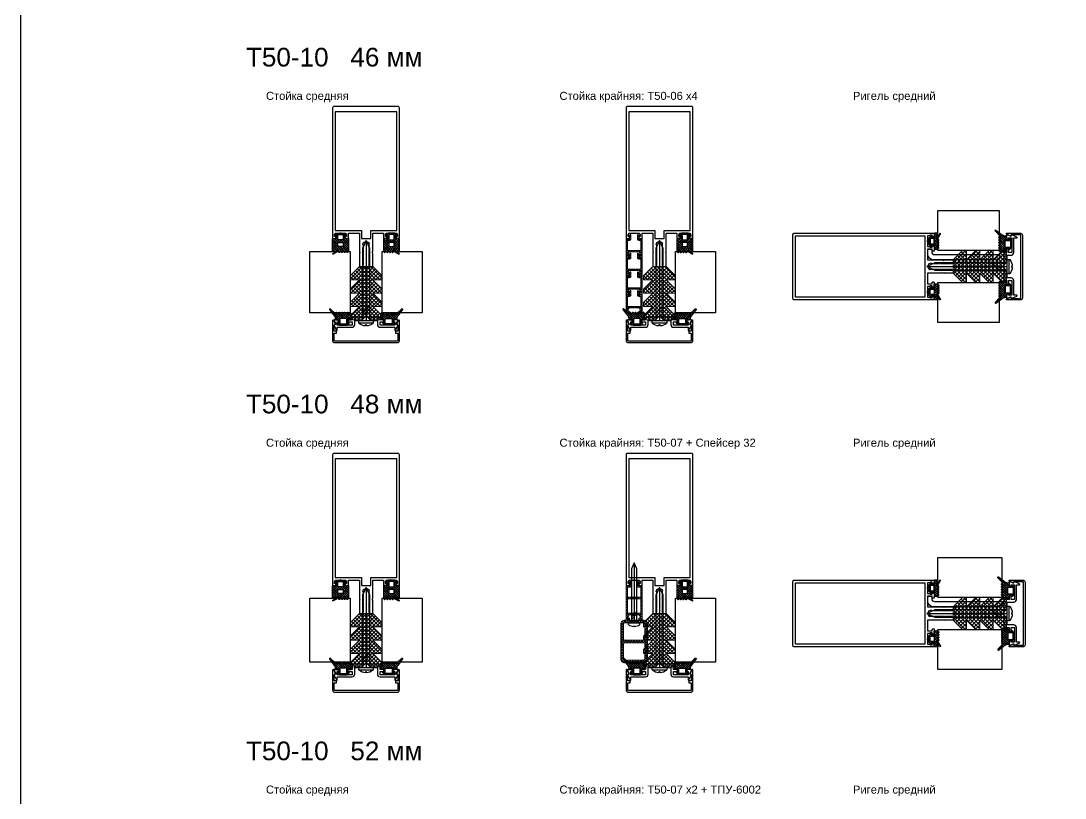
# Model space of a CAD drawing. Header units: millimetres. Extents: x 1744 to 18744, y -2272 to 2782.
# Drawn here: x 13841 to 14624, y 1411 to 1994 of the extents above; entities that cross this region are included whole.
import ezdxf

# ---------------------------------------------------------------- set-up
doc = ezdxf.new("R2010")
doc.units = ezdxf.units.MM
doc.layers.add('Steklopaket', color=5, linetype='Continuous')
doc.layers.add('подписи', color=7, linetype='Continuous')
doc.layers.add('Уплотнители', color=1, linetype='Continuous', lineweight=20)
doc.layers.add('Штриховка', color=1, linetype='Continuous', lineweight=5)
doc.styles.get("Standard").update_dxf_attribs({"font": 'arial.ttf'})

# ---------------------------------------------------------------- blocks, each defined once
blk = doc.blocks.new('КП45548')
at = {"color": 146, "true_color": 0x105689}
blk.add_lwpolyline([(-25, 21.5, 0.414214), (-24.5, 21), (-23.57, 21, 0.116434), (-23.44, 21.03), (-22.67, 21.42, 0.284079), (-22.5, 21.69), (-22.5, 22.2, 0.414214), (-22.8, 22.5), (-23.5, 22.5), (-23.5, 24), (-23.09, 24.41, 0.198912), (-23, 24.62), (-23, 25), (-19.44, 25, 0.284079), (-19.17, 25.17), (-19, 25.5), (-18.83, 25.17, 0.284079), (-18.56, 25), (-15, 25), (-15, 24.62, 0.198912), (-14.91, 24.41), (-14.5, 24), (-14.5, 22.5), (-15.2, 22.5, 0.414214), (-15.5, 22.2), (-15.5, 21.69, 0.284079), (-15.33, 21.42), (-14.56, 21.03, 0.116434), (-14.43, 21), (-13.5, 21, 0.414214), (-13, 21.5), (-13, 25), (-5, 25), (-5, 11.12, 0.198912), (-4.91, 10.91), (-4.5, 10.5), (-4.91, 10.09, 0.198912), (-5, 9.88), (-5, 0.5, 0.414214), (-4.5, 0), (-3.12, 0, 0.198912), (-2.91, 0.09), (-2.09, 0.91, 0.198912), (-2, 1.12), (-2, 1.46, 0.284079), (-2.17, 1.73), (-2.5, 1.9), (-2.17, 2.07, 0.284079), (-2, 2.34), (-2, 3.26, 0.284079), (-2.17, 3.53), (-2.5, 3.7), (-2.17, 3.87, 0.284079), (-2, 4.14), (-2, 5.06, 0.284079), (-2.17, 5.33), (-2.5, 5.5), (-2.17, 5.67, 0.284079), (-2, 5.94), (-2, 6.86, 0.284079), (-2.17, 7.13), (-2.5, 7.3), (-2.17, 7.47, 0.284079), (-2, 7.74), (-2, 8.66, 0.284079), (-2.17, 8.93), (-2.5, 9.1), (-2.17, 9.27, 0.284079), (-2, 9.54), (-2, 10.46, 0.284079), (-2.17, 10.73), (-2.5, 10.9), (-2.17, 11.07, 0.284079), (-2, 11.34), (-2, 12.26, 0.284079), (-2.17, 12.53), (-2.5, 12.7), (-2.17, 12.87, 0.284079), (-2, 13.14), (-2, 14.06, 0.284079), (-2.17, 14.33), (-2.5, 14.5), (-2.17, 14.67, 0.284079), (-2, 14.94), (-2, 15.86, 0.284079), (-2.17, 16.13), (-2.5, 16.3), (-2, 18), (0, 19), (2, 18), (2, 17.64, 0.284079), (2.17, 17.37), (2.5, 17.2), (2.17, 17.03, 0.284079), (2, 16.76), (2, 15.84, 0.284079), (2.17, 15.57), (2.5, 15.4), (2.17, 15.23, 0.284079), (2, 14.96), (2, 14.04, 0.284079), (2.17, 13.77), (2.5, 13.6), (2.17, 13.43, 0.284079), (2, 13.16), (2, 12.24, 0.284079), (2.17, 11.97), (2.5, 11.8), (2.17, 11.63, 0.284079), (2, 11.36), (2, 10.44, 0.284079), (2.17, 10.17), (2.5, 10), (2.17, 9.83, 0.284079), (2, 9.56), (2, 8.64, 0.284079), (2.17, 8.37), (2.5, 8.2), (2.17, 8.03, 0.284079), (2, 7.76), (2, 6.84, 0.284079), (2.17, 6.57), (2.5, 6.4), (2.17, 6.23, 0.284079), (2, 5.96), (2, 5.04, 0.284079), (2.17, 4.77), (2.5, 4.6), (2.17, 4.43, 0.284079), (2, 4.16), (2, 3.24, 0.284079), (2.17, 2.97), (2.5, 2.8), (2.17, 2.63, 0.284079), (2, 2.36), (2, 1.12, 0.198912), (2.09, 0.91), (2.91, 0.09, 0.198912), (3.12, 0), (4.5, 0, 0.414214), (5, 0.5), (5, 9.88, 0.198912), (4.91, 10.09), (4.5, 10.5), (4.91, 10.91, 0.198912), (5, 11.12), (5, 25), (13, 25), (13, 21.5, 0.414214), (13.5, 21), (14.43, 21, 0.116434), (14.56, 21.03), (15.33, 21.42, 0.284079), (15.5, 21.69), (15.5, 22.2, 0.414214), (15.2, 22.5), (14.5, 22.5), (14.5, 24), (14.91, 24.41, 0.198912), (15, 24.62), (15, 25), (18.56, 25, 0.284079), (18.83, 25.17), (19, 25.5), (19.17, 25.17, 0.284079), (19.44, 25), (23, 25), (23, 24.62, 0.198912), (23.09, 24.41), (23.5, 24), (23.5, 22.5), (22.8, 22.5, 0.414214), (22.5, 22.2), (22.5, 21.69, 0.284079), (22.67, 21.42), (23.44, 21.03, 0.116434), (23.57, 21), (24.5, 21, 0.414214), (25, 21.5), (25, 119, 0.414214), (24, 120), (-24, 120, 0.414214), (-25, 119)], format="xyb", close=True, dxfattribs=at)
blk.add_lwpolyline([(-3.5, 27), (-3.5, 21), (3.5, 21), (3.5, 27), (23, 27), (23, 116), (-23, 116), (-23, 27)], close=True, dxfattribs=at)
blk = doc.blocks.new('ТПУ-6002')
at = {"true_color": 0xafd9aa}
h = blk.add_hatch(dxfattribs=at)
h.set_pattern_fill('ANSI37', color=9, scale=10, angle=180, style=0)
h.set_pattern_definition([(225, (359.6389, 110.4286), (0.8838835, -0.8838835), []), (315, (359.6389, 110.4286), (0.8838835, 0.8838835), [])])
edge = h.paths.add_edge_path(flags=16)
edge.add_line((1.75, -1), (-1.75, -1))
edge.add_arc((-1.75, -1.25), 0.25, 90, 180)
edge.add_line((-2, -1.25), (-2, -4.75))
edge.add_arc((-1.75, -4.75), 0.25, 180, 270)
edge.add_line((-1.75, -5), (1.75, -5))
edge.add_arc((1.75, -4.75), 0.25, 270, 360)
edge.add_line((2, -4.75), (2, -1.25))
edge.add_arc((1.75, -1.25), 0.25, 0, 90)
edge = h.paths.add_edge_path()
edge.add_line((2.37, -12.66), (4.04, -13.57))
edge.add_arc((4.16, -13.35), 0.25, 241.51963, 270)
edge.add_line((4.16, -13.6), (5.75, -13.6))
edge.add_arc((5.75, -13.35), 0.25, 270, 360)
edge.add_line((6, -13.35), (6, -4.25))
edge.add_arc((5.75, -4.25), 0.25, 0, 90)
edge.add_line((5.75, -4), (3.25, -4))
edge.add_arc((3.25, -3.75), 0.25, 180, 270, ccw=False)
edge.add_line((3, -3.75), (3, -2.25))
edge.add_arc((3.25, -2.25), 0.25, 90, 180, ccw=False)
edge.add_line((3.25, -2), (3.9, -2))
edge.add_arc((3.9, -1.75), 0.25, 270, 405.06464)
edge.add_line((4.08, -1.57), (2.57, -0.07))
edge.add_arc((2.4, -0.25), 0.25, 45.06464, 90)
edge.add_line((2.4, 0), (-2.4, 0))
edge.add_arc((-2.4, -0.25), 0.25, 90, 134.93536)
edge.add_line((-2.57, -0.07), (-4.08, -1.57))
edge.add_arc((-3.9, -1.75), 0.25, 134.93536, 270)
edge.add_line((-3.9, -2), (-3.25, -2))
edge.add_arc((-3.25, -2.25), 0.25, 0, 90, ccw=False)
edge.add_line((-3, -2.25), (-3, -3.75))
edge.add_arc((-3.25, -3.75), 0.25, -90, 0, ccw=False)
edge.add_line((-3.25, -4), (-5.75, -4))
edge.add_arc((-5.75, -4.25), 0.25, 90, 180)
edge.add_line((-6, -4.25), (-6, -13.5))
edge.add_arc((-5.75, -13.5), 0.25, 180, 225)
edge.add_line((-5.93, -13.67), (-5.18, -14.42))
edge.add_arc((-5, -14.25), 0.25, 225, 315)
edge.add_line((-4.82, -14.42), (-4.18, -13.78))
edge.add_arc((-4, -13.95), 0.25, 45, 135, ccw=False)
edge.add_line((-3.82, -13.78), (-3.18, -14.42))
edge.add_arc((-3, -14.25), 0.25, 225, 315)
edge.add_line((-2.82, -14.42), (-2.18, -13.78))
edge.add_arc((-2, -13.95), 0.25, 45, 135, ccw=False)
edge.add_line((-1.82, -13.78), (-1.18, -14.42))
edge.add_arc((-1, -14.25), 0.25, 225, 315)
edge.add_line((-0.82, -14.42), (-0.18, -13.78))
edge.add_arc((0, -13.95), 0.25, 45, 135, ccw=False)
edge.add_line((0.18, -13.78), (0.82, -14.42))
edge.add_arc((1, -14.25), 0.25, 225, 315)
edge.add_line((1.18, -14.42), (1.87, -13.73))
edge.add_arc((2.04, -13.91), 0.25, 61.51963, 135, ccw=False)
edge.add_line((2.16, -13.69), (5.63, -15.57))
edge.add_arc((5.75, -15.35), 0.25, 241.51963, 421.51963)
edge.add_line((5.87, -15.13), (2.13, -13.1))
edge.add_arc((2.25, -12.88), 0.25, 61.51963, 241.51963, ccw=False)
edge = h.paths.add_edge_path(flags=16)
edge.add_line((1.75, -7), (-1.75, -7))
edge.add_arc((-1.75, -7.25), 0.25, 90, 180)
edge.add_line((-2, -7.25), (-2, -9.75))
edge.add_arc((-1.75, -9.75), 0.25, 180, 270)
edge.add_line((-1.75, -10), (1.75, -10))
edge.add_arc((1.75, -9.75), 0.25, 270, 360)
edge.add_line((2, -9.75), (2, -7.25))
edge.add_arc((1.75, -7.25), 0.25, 0, 90)
at = {"color": 9, "true_color": 0xafd9aa}
for points in [[(2.37, -12.66), (4.04, -13.57, 0.124913), (4.16, -13.6), (5.75, -13.6, 0.414214), (6, -13.35), (6, -4.25, 0.414214), (5.75, -4), (3.25, -4, -0.414214), (3, -3.75), (3, -2.25, -0.414214), (3.25, -2), (3.9, -2, 0.668587), (4.08, -1.57), (2.57, -0.07, 0.198619), (2.4, 0), (-2.4, 0, 0.198619), (-2.57, -0.07), (-4.08, -1.57, 0.668587), (-3.9, -2), (-3.25, -2, -0.414214), (-3, -2.25), (-3, -3.75, -0.414214), (-3.25, -4), (-5.75, -4, 0.414214), (-6, -4.25), (-6, -13.5, 0.198912), (-5.93, -13.67), (-5.18, -14.42, 0.414214), (-4.82, -14.42), (-4.18, -13.78, -0.414214), (-3.82, -13.78), (-3.18, -14.42, 0.414214), (-2.82, -14.42), (-2.18, -13.78, -0.414214), (-1.82, -13.78), (-1.18, -14.42, 0.414214), (-0.82, -14.42), (-0.18, -13.78, -0.414214), (0.18, -13.78), (0.82, -14.42, 0.414214), (1.18, -14.42), (1.87, -13.73, -0.332076), (2.16, -13.69), (5.63, -15.57, 1), (5.87, -15.13), (2.13, -13.1, -1)], [(1.75, -1), (-1.75, -1, 0.414214), (-2, -1.25), (-2, -4.75, 0.414214), (-1.75, -5), (1.75, -5, 0.414214), (2, -4.75), (2, -1.25, 0.414214)], [(1.75, -7), (-1.75, -7, 0.414214), (-2, -7.25), (-2, -9.75, 0.414214), (-1.75, -10), (1.75, -10, 0.414214), (2, -9.75), (2, -7.25, 0.414214)]]:
    blk.add_lwpolyline(points, format="xyb", close=True, dxfattribs=at)
blk = doc.blocks.new('КПС 758')
blk.add_lwpolyline([(-23.77, 2.33, 0.414214), (-23.63, 1.93), (-22.87, 1.58, -0.414214), (-22.73, 1.18), (-23.97, -1.49, 0.548619), (-23.7, -1.92), (-21.57, -1.92, 0.116434), (-21.44, -1.89), (-20.67, -1.5, 0.284079), (-20.5, -1.23), (-20.5, -0.72, 0.414214), (-20.8, -0.42), (-21.5, -0.42), (-21.5, 2.08), (-10.5, 2.08), (-10.5, -0.42), (-13.2, -0.42, 0.414214), (-13.5, -0.72), (-13.5, -1.23, 0.284079), (-13.33, -1.5), (-12.56, -1.89, 0.116434), (-12.43, -1.92), (-10.5, -1.92), (-10.5, -2.92, 0.414214), (-9.5, -3.92), (9.5, -3.92, 0.414214), (10.5, -2.92), (10.5, -1.92), (12.43, -1.92, 0.116434), (12.56, -1.89), (13.33, -1.5, 0.284079), (13.5, -1.23), (13.5, -0.72, 0.414214), (13.2, -0.42), (10.5, -0.42), (10.5, 2.08), (21.5, 2.08), (21.5, -0.42), (20.8, -0.42, 0.414214), (20.5, -0.72), (20.5, -1.23, 0.284079), (20.67, -1.5), (21.44, -1.89, 0.116434), (21.57, -1.92), (23.7, -1.92, 0.548619), (23.97, -1.49), (22.73, 1.18, -0.414214), (22.87, 1.58), (23.63, 1.93, 0.414214), (23.77, 2.33), (22.1, 5.91, 0.291473), (21.83, 6.08), (21.8, 6.08, 0.414214), (21.5, 5.78), (21.5, 3.58), (10.5, 3.58, 0.414214), (8.5, 1.58), (8.5, -1.42), (0.62, -1.42, 0.198912), (0.41, -1.51), (0, -1.92), (-0.41, -1.51, 0.198912), (-0.62, -1.42), (-8.5, -1.42), (-8.5, 1.58, 0.414214), (-10.5, 3.58), (-21.5, 3.58), (-21.5, 5.78, 0.414214), (-21.8, 6.08), (-21.83, 6.08, 0.291473), (-22.1, 5.91)], format="xyb", close=True)
blk = doc.blocks.new('ТПУ-007ММ')
at = {"true_color": 0xafd9aa}
h = blk.add_hatch(dxfattribs=at)
h.set_pattern_fill('ANSI37', color=9, scale=10, angle=180, style=0)
h.set_pattern_definition([(225, (-3851.0623, 2334.4012), (0.88388348, -0.88388348), []), (315, (-3851.0623, 2334.4012), (0.88388348, 0.88388348), [])])
edge = h.paths.add_edge_path(flags=16)
edge.add_line((2.1, -1), (-2.1, -1))
edge.add_arc((-2.1, -1.5), 0.5, 90, 180)
edge.add_line((-2.6, -1.5), (-2.6, -4.5))
edge.add_arc((-2.1, -4.5), 0.5, 180, 270)
edge.add_line((-2.1, -5), (2.1, -5))
edge.add_arc((2.1, -4.5), 0.5, 270, 360)
edge.add_line((2.6, -4.5), (2.6, -1.5))
edge.add_arc((2.1, -1.5), 0.5, 0, 90)
edge = h.paths.add_edge_path()
edge.add_arc((-3.85, -2.25), 0.25, 0, 90, ccw=False)
edge.add_line((-3.6, -2.25), (-3.6, -3.75))
edge.add_arc((-3.85, -3.75), 0.25, -90, 0, ccw=False)
edge.add_line((-3.85, -4), (-5.75, -4))
edge.add_arc((-5.75, -4.25), 0.25, 90, 180)
edge.add_line((-6, -4.25), (-6, -8.62))
edge.add_arc((-5.8, -8.62), 0.2, 180, 225)
edge.add_line((-5.94, -8.76), (-5.18, -9.53))
edge.add_arc((-5, -9.35), 0.25, 225, 315)
edge.add_line((-4.82, -9.53), (-4.18, -8.88))
edge.add_arc((-4, -9.06), 0.25, 45, 135, ccw=False)
edge.add_line((-3.82, -8.88), (-3.18, -9.53))
edge.add_arc((-3, -9.35), 0.25, 225, 315)
edge.add_line((-2.82, -9.53), (-2.18, -8.88))
edge.add_arc((-2, -9.06), 0.25, 45, 135, ccw=False)
edge.add_line((-1.82, -8.88), (-1.18, -9.53))
edge.add_arc((-1, -9.35), 0.25, 225, 315)
edge.add_line((-0.82, -9.53), (-0.18, -8.88))
edge.add_arc((0, -9.06), 0.25, 45, 135, ccw=False)
edge.add_line((0.18, -8.88), (0.82, -9.53))
edge.add_arc((1, -9.35), 0.25, 225, 315)
edge.add_line((1.18, -9.53), (1.82, -8.88))
edge.add_arc((2, -9.06), 0.25, 45, 135, ccw=False)
edge.add_line((2.18, -8.88), (2.82, -9.53))
edge.add_arc((3, -9.35), 0.25, 225, 315)
edge.add_line((3.18, -9.53), (3.82, -8.88))
edge.add_arc((4, -9.06), 0.25, 45, 135, ccw=False)
edge.add_line((4.18, -8.88), (4.82, -9.53))
edge.add_arc((5, -9.35), 0.25, 225, 315)
edge.add_line((5.18, -9.53), (5.82, -8.88))
edge.add_arc((6, -9.06), 0.25, 45, 135, ccw=False)
edge.add_line((6.18, -8.88), (9.82, -12.42))
edge.add_arc((10, -12.25), 0.25, 225, 315)
edge.add_line((10.18, -12.42), (10.39, -12.21))
edge.add_arc((10.21, -12.04), 0.25, 315, 380.22486)
edge.add_line((10.44, -11.95), (6.8, -7.06))
edge.add_arc((10, -4.67), 4, 180, 216.76049, ccw=False)
edge.add_line((6, -4.67), (6, -4.3))
edge.add_arc((5.7, -4.3), 0.3, 360, 450)
edge.add_line((5.7, -4), (3.85, -4))
edge.add_arc((3.85, -3.75), 0.25, 180, 270, ccw=False)
edge.add_line((3.6, -3.75), (3.6, -2.25))
edge.add_arc((3.85, -2.25), 0.25, 90, 180, ccw=False)
edge.add_line((3.85, -2), (4.1, -2))
edge.add_arc((4.1, -1.75), 0.25, 270, 405.06464)
edge.add_line((4.28, -1.57), (2.57, -0.07))
edge.add_arc((2.4, -0.25), 0.25, 45.06464, 90)
edge.add_line((2.4, 0), (-2.4, 0))
edge.add_arc((-2.4, -0.25), 0.25, 90, 134.93536)
edge.add_line((-2.57, -0.07), (-4.28, -1.57))
edge.add_arc((-4.1, -1.75), 0.25, 134.93536, 270)
edge.add_line((-4.1, -2), (-3.85, -2))
at = {"color": 9, "true_color": 0xafd9aa}
for points in [[(-3.85, -2, -0.414214), (-3.6, -2.25), (-3.6, -3.75, -0.414214), (-3.85, -4), (-5.75, -4, 0.414214), (-6, -4.25), (-6, -8.62, 0.198912), (-5.94, -8.76), (-5.18, -9.53, 0.414214), (-4.82, -9.53), (-4.18, -8.88, -0.414214), (-3.82, -8.88), (-3.18, -9.53, 0.414214), (-2.82, -9.53), (-2.18, -8.88, -0.414214), (-1.82, -8.88), (-1.18, -9.53, 0.414214), (-0.82, -9.53), (-0.18, -8.88, -0.414214), (0.18, -8.88), (0.82, -9.53, 0.414214), (1.18, -9.53), (1.82, -8.88, -0.414214), (2.18, -8.88), (2.82, -9.53, 0.414214), (3.18, -9.53), (3.82, -8.88, -0.414214), (4.18, -8.88), (4.82, -9.53, 0.414214), (5.18, -9.53), (5.82, -8.88, -0.414214), (6.18, -8.88), (9.82, -12.42, 0.414214), (10.18, -12.42), (10.39, -12.21, 0.292538), (10.44, -11.95), (6.8, -7.06, -0.161788), (6, -4.67), (6, -4.3, 0.414214), (5.7, -4), (3.85, -4, -0.414214), (3.6, -3.75), (3.6, -2.25, -0.414214), (3.85, -2), (4.1, -2, 0.668587), (4.28, -1.57), (2.57, -0.07, 0.198619), (2.4, 0), (-2.4, 0, 0.198619), (-2.57, -0.07), (-4.28, -1.57, 0.668587), (-4.1, -2)], [(2.1, -1), (-2.1, -1, 0.414214), (-2.6, -1.5), (-2.6, -4.5, 0.414214), (-2.1, -5), (2.1, -5, 0.414214), (2.6, -4.5), (2.6, -1.5, 0.414214)]]:
    blk.add_lwpolyline(points, format="xyb", close=True, dxfattribs=at)
blk = doc.blocks.new('КП45310')
at = {"color": 0}
blk.add_lwpolyline([(23.8, -4.26), (23.8, -8.78, -0.279739), (23.48, -9.31, 0.401559), (23.17, -10.23), (24.24, -12.52, 0.802585), (25, -12.36), (25, 2.74, 0.414214), (23.5, 4.24), (-23.5, 4.24, 0.414214), (-25, 2.74), (-25, -12.36, 0.802585), (-24.24, -12.52), (-23.17, -10.23, 0.401559), (-23.48, -9.31, -0.279739), (-23.8, -8.78), (-23.8, -4.26), (-22.3, -4.26, 0.414214), (-22, -3.96), (-22, -3.06, 0.414214), (-22.3, -2.76), (-23.8, -2.76), (-23.8, 2.74, -0.414214), (-23.5, 3.04), (23.5, 3.04, -0.414214), (23.8, 2.74), (23.8, -2.76), (22.3, -2.76, 0.414214), (22, -3.06), (22, -3.96, 0.414214), (22.3, -4.26)], format="xyb", close=True, dxfattribs=at)
blk = doc.blocks.new('ВС 5.5х60 А2 DIN7981')
for p, q in [((0, 0), (0, -60)), ((-5.4, -61.69), (5.4, -61.69))]:
    blk.add_line(p, q)
for points in [[(2.75, -60), (2.75, -5.9), (0, 0), (-2.75, -5.9), (-2.75, -60)], [(-2.75, -56.67), (2.75, -51.17), (2.75, -48.88), (-2.75, -54.38)]]:
    blk.add_lwpolyline(points, close=True)
blk.add_lwpolyline([(-0.39, -63.94, -0.161849), (-5.22, -62.08, -0.223888), (-5.4, -61.69), (-5.4, -60), (5.4, -60), (5.4, -61.69, -0.223888), (5.22, -62.08, -0.161849), (0.39, -63.94), (0.39, -63.24), (-0.39, -63.24)], format="xyb", close=True)
blk = doc.blocks.new('Т50-10')
at = {"layer": 'Штриховка', "lineweight": 5, "true_color": 0x5e67af}
h = blk.add_hatch(dxfattribs=at)
h.set_pattern_fill('NET', color=165, scale=16, angle=-45, style=0)
h.set_pattern_definition([(315, (4299.9565, 8121.2784), (1.41421356, 1.41421356), []), (45, (4299.9565, 8121.2784), (-1.41421356, 1.41421356), [])])
h.paths.add_polyline_path([(-40, -3), (-40, -12), (-37, -12), (-30, -5), (-30, -12), (-27, -12), (-20, -5), (-20, -12), (-17, -12), (-10, -5), (-10, -12), (-7, -12), (0, -5), (0, 5), (-7, 12), (-10, 12), (-10, 5), (-17, 12), (-20, 12), (-20, 5), (-27, 12), (-30, 12), (-30, 5), (-37, 12), (-40, 12), (-40, 3), (-37, 0)])
at = {"layer": 'Уплотнители', "color": 165, "true_color": 0x5e67af}
blk.add_line((-37, 0), (-1.5, 0), dxfattribs=at)
blk.add_lwpolyline([(-40, -3), (-40, -12), (-37, -12), (-30, -5), (-30, -12), (-27, -12), (-20, -5), (-20, -12), (-17, -12), (-10, -5), (-10, -12), (-7, -12), (0, -5), (0, 5), (-7, 12), (-10, 12), (-10, 5), (-17, 12), (-20, 12), (-20, 5), (-27, 12), (-30, 12), (-30, 5), (-37, 12), (-40, 12), (-40, 3), (-37, 0)], close=True, dxfattribs=at)
blk = doc.blocks.new('Т50-06')
at = {"layer": 'Штриховка', "lineweight": 5}
h = blk.add_hatch(dxfattribs=at)
h.set_pattern_fill('ANSI37', color=256, scale=11.2, angle=90, style=0)
h.set_pattern_definition([(135, (-11417.5478, 3829.3933), (-0.9899495, -0.9899495), []), (225, (-11417.5478, 3829.3933), (0.9899495, -0.9899495), [])])
edge = h.paths.add_edge_path()
edge.add_line((2.81, 0), (3.22, -0.41))
edge.add_arc((3.01, -0.62), 0.3, 0, 45, ccw=False)
edge.add_line((3.31, -0.62), (3.31, -4))
edge.add_line((3.31, -4), (3.68, -4))
edge.add_arc((3.68, -4.3), 0.3, 45, 90, ccw=False)
edge.add_line((3.9, -4.09), (4.31, -4.5))
edge.add_line((4.31, -4.5), (5.81, -4.5))
edge.add_line((5.81, -4.5), (5.81, -3.8))
edge.add_arc((6.11, -3.8), 0.3, 90, 180, ccw=False)
edge.add_line((6.11, -3.5), (6.62, -3.5))
edge.add_arc((6.62, -3.8), 0.3, 26.56505, 90, ccw=False)
edge.add_line((6.89, -3.67), (7.28, -4.44))
edge.add_arc((7.01, -4.57), 0.3, 0, 26.56505, ccw=False)
edge.add_line((7.31, -4.57), (7.31, -6))
edge.add_line((7.31, -6), (-6.69, -6))
edge.add_line((-6.69, -6), (-6.69, -5.1))
edge.add_arc((-6.39, -5.1), 0.3, 90, 180, ccw=False)
edge.add_line((-6.39, -4.8), (-6.39, -3.5))
edge.add_line((-6.39, -3.5), (-8.29, -3.5))
edge.add_line((-8.29, -3.5), (-8.5, -3.71))
edge.add_arc((-8.72, -3.5), 0.3, 225, 315, ccw=False)
edge.add_line((-8.93, -3.71), (-9.6, -3.04))
edge.add_arc((-9.37, -2.82), 0.317, 90, 225, ccw=False)
edge.add_line((-9.37, -2.5), (-6.39, -2.5))
edge.add_arc((-6.39, -3.5), 1, 0, 90, ccw=False)
edge.add_line((-5.39, -3.5), (-5.39, -5))
edge.add_line((-5.39, -5), (2.11, -5))
edge.add_line((2.11, -5), (2.11, 5))
edge.add_line((2.11, 5), (-5.39, 5))
edge.add_line((-5.39, 5), (-5.39, 3.5))
edge.add_arc((-6.39, 3.5), 1, -90, 0, ccw=False)
edge.add_line((-6.39, 2.5), (-9.37, 2.5))
edge.add_arc((-9.37, 2.82), 0.317, 135, 270, ccw=False)
edge.add_line((-9.6, 3.04), (-8.93, 3.71))
edge.add_arc((-8.72, 3.5), 0.3, 45, 135, ccw=False)
edge.add_line((-8.5, 3.71), (-8.29, 3.5))
edge.add_line((-8.29, 3.5), (-6.39, 3.5))
edge.add_line((-6.39, 3.5), (-6.39, 4.8))
edge.add_arc((-6.39, 5.1), 0.3, 180, 270, ccw=False)
edge.add_line((-6.69, 5.1), (-6.69, 6))
edge.add_line((-6.69, 6), (7.31, 6))
edge.add_line((7.31, 6), (7.31, 4.57))
edge.add_arc((7.01, 4.57), 0.3, -26.56505, 0, ccw=False)
edge.add_line((7.28, 4.44), (6.89, 3.67))
edge.add_arc((6.62, 3.8), 0.3, 270, 333.43495, ccw=False)
edge.add_line((6.62, 3.5), (6.11, 3.5))
edge.add_arc((6.11, 3.8), 0.3, 180, 270, ccw=False)
edge.add_line((5.81, 3.8), (5.81, 4.5))
edge.add_line((5.81, 4.5), (4.31, 4.5))
edge.add_line((4.31, 4.5), (3.9, 4.09))
edge.add_arc((3.68, 4.3), 0.3, 270, 315, ccw=False)
edge.add_line((3.68, 4), (3.31, 4))
edge.add_line((3.31, 4), (3.31, 0.62))
edge.add_arc((3.01, 0.62), 0.3, 315, 360, ccw=False)
edge.add_line((3.22, 0.41), (2.81, 0))
at = {"layer": 'Уплотнители'}
blk.add_lwpolyline([(2.81, 0), (3.22, -0.41, -0.198912), (3.31, -0.62), (3.31, -4), (3.68, -4, -0.198912), (3.9, -4.09), (4.31, -4.5), (5.81, -4.5), (5.81, -3.8, -0.414214), (6.11, -3.5), (6.62, -3.5, -0.284079), (6.89, -3.67), (7.28, -4.44, -0.116434), (7.31, -4.57), (7.31, -6), (-6.69, -6), (-6.69, -5.1, -0.414214), (-6.39, -4.8), (-6.39, -3.5), (-8.29, -3.5), (-8.5, -3.71, -0.414214), (-8.93, -3.71), (-9.6, -3.04, -0.668179), (-9.37, -2.5), (-6.39, -2.5, -0.414214), (-5.39, -3.5), (-5.39, -5), (2.11, -5), (2.11, 5), (-5.39, 5), (-5.39, 3.5, -0.414214), (-6.39, 2.5), (-9.37, 2.5, -0.668179), (-9.6, 3.04), (-8.93, 3.71, -0.414214), (-8.5, 3.71), (-8.29, 3.5), (-6.39, 3.5), (-6.39, 4.8, -0.414214), (-6.69, 5.1), (-6.69, 6), (7.31, 6), (7.31, 4.57, -0.116434), (7.28, 4.44), (6.89, 3.67, -0.284079), (6.62, 3.5), (6.11, 3.5, -0.414214), (5.81, 3.8), (5.81, 4.5), (4.31, 4.5), (3.9, 4.09, -0.198912), (3.68, 4), (3.31, 4), (3.31, 0.62, -0.198912), (3.22, 0.41), (2.81, 0)], format="xyb", dxfattribs=at)
blk = doc.blocks.new('КП45550')
at = {"color": 217, "true_color": 0x93278f}
blk.add_lwpolyline([(-5, 6.38, -0.198912), (-4.91, 6.59), (-4.5, 7), (-4.91, 7.41, -0.198912), (-5, 7.62), (-5, 19), (-13, 19), (-13, 15.5), (-12, 15.5, -0.414214), (-11.5, 15), (-11.5, 14.5, -0.414214), (-12, 14), (-14.43, 14, -0.116434), (-14.56, 14.03), (-15.33, 14.42, -0.284079), (-15.5, 14.69), (-15.5, 15.2, -0.414214), (-15.2, 15.5), (-14.5, 15.5), (-14.5, 17), (-14.91, 17.41, -0.198912), (-15, 17.62), (-15, 19), (-18.56, 19, -0.284079), (-18.83, 19.17), (-19, 19.5), (-19.17, 19.17, -0.284079), (-19.44, 19), (-23, 19), (-23, 17.62, -0.198912), (-23.09, 17.41), (-23.5, 17), (-23.5, 15.5), (-22.8, 15.5, -0.414214), (-22.5, 15.2), (-22.5, 14.69, -0.284079), (-22.67, 14.42), (-23.44, 14.03, -0.116434), (-23.57, 14), (-24.5, 14, -0.414214), (-25, 14.5), (-25, 119, -0.414214), (-24, 120), (24, 120, -0.414214), (25, 119), (25, 14.5, -0.414214), (24.5, 14), (23.57, 14, -0.116434), (23.44, 14.03), (22.67, 14.42, -0.284079), (22.5, 14.69), (22.5, 15.2, -0.414214), (22.8, 15.5), (23.5, 15.5), (23.5, 17), (23.09, 17.41, -0.198912), (23, 17.62), (23, 19), (19.44, 19, -0.284079), (19.17, 19.17), (19, 19.5), (18.83, 19.17, -0.284079), (18.56, 19), (15, 19), (15, 17.62, -0.198912), (14.91, 17.41), (14.5, 17), (14.5, 15.5), (15.2, 15.5, -0.414214), (15.5, 15.2), (15.5, 14.69, -0.284079), (15.33, 14.42), (14.56, 14.03, -0.116434), (14.43, 14), (12, 14, -0.414214), (11.5, 14.5), (11.5, 15, -0.414214), (12, 15.5), (13, 15.5), (13, 19), (5, 19), (5, 7.62, -0.198912), (4.91, 7.41), (4.5, 7), (4.91, 6.59, -0.198912), (5, 6.38), (5, 0.5, -0.414214), (4.5, 0), (3.12, 0, -0.198912), (2.91, 0.09), (2.09, 0.91, -0.198912), (2, 1.12), (2, 1.46, -0.284079), (2.17, 1.73), (2.5, 1.9), (2.17, 2.07, -0.284079), (2, 2.34), (2, 3.26, -0.284079), (2.17, 3.53), (2.5, 3.7), (2.17, 3.87, -0.284079), (2, 4.14), (2, 5.06, -0.284079), (2.17, 5.33), (2.5, 5.5), (2.17, 5.67, -0.284079), (2, 5.94), (2, 6.86, -0.284079), (2.17, 7.13), (2.5, 7.3), (2.17, 7.47, -0.284079), (2, 7.74), (2, 8.66, -0.284079), (2.17, 8.93), (2.5, 9.1), (2.17, 9.27, -0.284079), (2, 9.54), (2, 10.46, -0.284079), (2.17, 10.73), (2.5, 10.9), (2.17, 11.07, -0.284079), (2, 11.34), (2, 12.26, -0.284079), (2.17, 12.53), (2.5, 12.7), (2.17, 12.87, -0.284079), (2, 13.14), (2, 14.06, -0.284079), (2.17, 14.33), (2.5, 14.5), (2.17, 14.67, -0.284079), (2, 14.94), (2, 15.86, -0.284079), (2.17, 16.13), (2.5, 16.3), (2, 18), (0, 19), (-2, 18), (-2, 17.64, -0.284079), (-2.17, 17.37), (-2.5, 17.2), (-2.17, 17.03, -0.284079), (-2, 16.76), (-2, 15.84, -0.284079), (-2.17, 15.57), (-2.5, 15.4), (-2.17, 15.23, -0.284079), (-2, 14.96), (-2, 14.04, -0.284079), (-2.17, 13.77), (-2.5, 13.6), (-2.17, 13.43, -0.284079), (-2, 13.16), (-2, 12.24, -0.284079), (-2.17, 11.97), (-2.5, 11.8), (-2.17, 11.63, -0.284079), (-2, 11.36), (-2, 10.44, -0.284079), (-2.17, 10.17), (-2.5, 10), (-2.17, 9.83, -0.284079), (-2, 9.56), (-2, 8.64, -0.284079), (-2.17, 8.37), (-2.5, 8.2), (-2.17, 8.03, -0.284079), (-2, 7.76), (-2, 6.84, -0.284079), (-2.17, 6.57), (-2.5, 6.4), (-2.17, 6.23, -0.284079), (-2, 5.96), (-2, 5.04, -0.284079), (-2.17, 4.77), (-2.5, 4.6), (-2.17, 4.43, -0.284079), (-2, 4.16), (-2, 3.24, -0.284079), (-2.17, 2.97), (-2.5, 2.8), (-2.17, 2.63, -0.284079), (-2, 2.36), (-2, 1.12, -0.198912), (-2.09, 0.91), (-2.91, 0.09, -0.198912), (-3.12, 0), (-4.5, 0, -0.414214), (-5, 0.5)], format="xyb", close=True, dxfattribs=at)
blk.add_lwpolyline([(23, 21), (-23, 21), (-23, 118), (23, 118)], close=True, dxfattribs=at)
blk = doc.blocks.new('ТПУ-6001')
at = {"true_color": 0xafd9aa}
h = blk.add_hatch(dxfattribs=at)
h.set_pattern_fill('ANSI37', color=9, scale=10, angle=180, style=0)
h.set_pattern_definition([(225, (-3851.2058, 2316.4733), (0.88388348, -0.88388348), []), (315, (-3851.2058, 2316.4733), (0.88388348, 0.88388348), [])])
edge = h.paths.add_edge_path(flags=16)
edge.add_line((1.75, -1), (-1.75, -1))
edge.add_arc((-1.75, -1.25), 0.25, 90, 180)
edge.add_line((-2, -1.25), (-2, -3.75))
edge.add_arc((-1.75, -3.75), 0.25, 180, 270)
edge.add_line((-1.75, -4), (1.75, -4))
edge.add_arc((1.75, -3.75), 0.25, 270, 360)
edge.add_line((2, -3.75), (2, -1.25))
edge.add_arc((1.75, -1.25), 0.25, 0, 90)
edge = h.paths.add_edge_path()
edge.add_line((2.37, -5.66), (4.04, -6.57))
edge.add_arc((4.16, -6.35), 0.25, 241.51963, 270)
edge.add_line((4.16, -6.6), (5.75, -6.6))
edge.add_arc((5.75, -6.35), 0.25, 270, 360)
edge.add_line((6, -6.35), (6, -4.25))
edge.add_arc((5.75, -4.25), 0.25, 0, 90)
edge.add_line((5.75, -4), (3.25, -4))
edge.add_arc((3.25, -3.75), 0.25, 180, 270, ccw=False)
edge.add_line((3, -3.75), (3, -2.25))
edge.add_arc((3.25, -2.25), 0.25, 90, 180, ccw=False)
edge.add_line((3.25, -2), (3.9, -2))
edge.add_arc((3.9, -1.75), 0.25, 270, 405.06464)
edge.add_line((4.08, -1.57), (2.57, -0.07))
edge.add_arc((2.4, -0.25), 0.25, 45.06464, 90)
edge.add_line((2.4, 0), (-2.4, 0))
edge.add_arc((-2.4, -0.25), 0.25, 90, 134.93536)
edge.add_line((-2.57, -0.07), (-4.08, -1.57))
edge.add_arc((-3.9, -1.75), 0.25, 134.93536, 270)
edge.add_line((-3.9, -2), (-3.25, -2))
edge.add_arc((-3.25, -2.25), 0.25, 0, 90, ccw=False)
edge.add_line((-3, -2.25), (-3, -3.75))
edge.add_arc((-3.25, -3.75), 0.25, -90, 0, ccw=False)
edge.add_line((-3.25, -4), (-5.75, -4))
edge.add_arc((-5.75, -4.25), 0.25, 90, 180)
edge.add_line((-6, -4.25), (-6, -6.5))
edge.add_arc((-5.75, -6.5), 0.25, 180, 225)
edge.add_line((-5.93, -6.67), (-5.18, -7.42))
edge.add_arc((-5, -7.25), 0.25, 225, 315)
edge.add_line((-4.82, -7.42), (-4.18, -6.78))
edge.add_arc((-4, -6.95), 0.25, 45, 135, ccw=False)
edge.add_line((-3.82, -6.78), (-3.18, -7.42))
edge.add_arc((-3, -7.25), 0.25, 225, 315)
edge.add_line((-2.82, -7.42), (-2.18, -6.78))
edge.add_arc((-2, -6.95), 0.25, 45, 135, ccw=False)
edge.add_line((-1.82, -6.78), (-1.18, -7.42))
edge.add_arc((-1, -7.25), 0.25, 225, 315)
edge.add_line((-0.82, -7.42), (-0.18, -6.78))
edge.add_arc((0, -6.95), 0.25, 45, 135, ccw=False)
edge.add_line((0.18, -6.78), (0.82, -7.42))
edge.add_arc((1, -7.25), 0.25, 225, 315)
edge.add_line((1.18, -7.42), (1.87, -6.73))
edge.add_arc((2.04, -6.91), 0.25, 61.51963, 135, ccw=False)
edge.add_line((2.16, -6.69), (5.63, -8.57))
edge.add_arc((5.75, -8.35), 0.25, 241.51963, 421.51963)
edge.add_line((5.87, -8.13), (2.13, -6.1))
edge.add_arc((2.25, -5.88), 0.25, 61.51963, 241.51963, ccw=False)
at = {"color": 9, "true_color": 0xafd9aa}
for points in [[(2.37, -5.66), (4.04, -6.57, 0.124913), (4.16, -6.6), (5.75, -6.6, 0.414214), (6, -6.35), (6, -4.25, 0.414214), (5.75, -4), (3.25, -4, -0.414214), (3, -3.75), (3, -2.25, -0.414214), (3.25, -2), (3.9, -2, 0.668587), (4.08, -1.57), (2.57, -0.07, 0.198619), (2.4, 0), (-2.4, 0, 0.198619), (-2.57, -0.07), (-4.08, -1.57, 0.668587), (-3.9, -2), (-3.25, -2, -0.414214), (-3, -2.25), (-3, -3.75, -0.414214), (-3.25, -4), (-5.75, -4, 0.414214), (-6, -4.25), (-6, -6.5, 0.198912), (-5.93, -6.67), (-5.18, -7.42, 0.414214), (-4.82, -7.42), (-4.18, -6.78, -0.414214), (-3.82, -6.78), (-3.18, -7.42, 0.414214), (-2.82, -7.42), (-2.18, -6.78, -0.414214), (-1.82, -6.78), (-1.18, -7.42, 0.414214), (-0.82, -7.42), (-0.18, -6.78, -0.414214), (0.18, -6.78), (0.82, -7.42, 0.414214), (1.18, -7.42), (1.87, -6.73, -0.332076), (2.16, -6.69), (5.63, -8.57, 1), (5.87, -8.13), (2.13, -6.1, -1)], [(1.75, -1), (-1.75, -1, 0.414214), (-2, -1.25), (-2, -3.75, 0.414214), (-1.75, -4), (1.75, -4, 0.414214), (2, -3.75), (2, -1.25, 0.414214)]]:
    blk.add_lwpolyline(points, format="xyb", close=True, dxfattribs=at)
blk = doc.blocks.new('КП45309')
at = {"color": 0}
blk.add_lwpolyline([(-23.5, 2.52), (23.5, 2.52, -0.414214), (25, 1.02), (25, -9.08, -0.802585), (24.24, -9.24), (23.17, -6.95, -0.401559), (23.48, -6.03, 0.279739), (23.8, -5.5), (23.8, 1.32), (-23.8, 1.32), (-23.8, -5.5, 0.279739), (-23.48, -6.03, -0.401559), (-23.17, -6.95), (-24.24, -9.24, -0.802585), (-25, -9.08), (-25, 1.02, -0.414214)], format="xyb", close=True, dxfattribs=at)
blk = doc.blocks.new('КПС 741')
at = {"color": 0}
blk.add_lwpolyline([(-50.29, -8), (-3, -8, 0.414214), (1.5, -3.5), (1.5, -0.5, 0.414214), (1, 0), (-1, 0, 0.414214), (-1.5, -0.5), (-1.5, -2, -0.414214), (-3.5, -4), (-52, -4, 0.414214), (-52.5, -4.5), (-52.5, -5.79, 0.198912), (-52.35, -6.15), (-50.65, -7.85, 0.198912)], format="xyb", close=True, dxfattribs=at)
blk = doc.blocks.new('КПС 575')
blk.add_lwpolyline([(-23.77, 3.16, 0.414214), (-23.63, 2.76), (-22.87, 2.41, -0.414214), (-22.73, 2.01), (-23.97, -0.66, 0.548619), (-23.7, -1.09), (-21.57, -1.09, 0.116434), (-21.44, -1.06), (-20.67, -0.67, 0.284079), (-20.5, -0.4), (-20.5, 0.11, 0.414214), (-20.8, 0.41), (-21.5, 0.41), (-21.5, 2.91), (-10.5, 2.91), (-10.5, 0.41), (-13.2, 0.41, 0.414214), (-13.5, 0.11), (-13.5, -0.4, 0.284079), (-13.33, -0.67), (-12.56, -1.06, 0.116434), (-12.43, -1.09), (-10.5, -1.09), (-10.5, -4.09, 0.414214), (-9.5, -5.09), (9.5, -5.09, 0.414214), (10.5, -4.09), (10.5, -1.09), (12.43, -1.09, 0.116434), (12.56, -1.06), (13.33, -0.67, 0.284079), (13.5, -0.4), (13.5, 0.11, 0.414214), (13.2, 0.41), (10.5, 0.41), (10.5, 2.91), (21.5, 2.91), (21.5, 0.41), (20.8, 0.41, 0.414214), (20.5, 0.11), (20.5, -0.4, 0.284079), (20.67, -0.67), (21.44, -1.06, 0.116434), (21.57, -1.09), (23.7, -1.09, 0.548619), (23.97, -0.66), (22.73, 2.01, -0.414214), (22.87, 2.41), (23.63, 2.76, 0.414214), (23.77, 3.16), (22.1, 6.74, 0.291473), (21.83, 6.91), (21.8, 6.91, 0.414214), (21.5, 6.61), (21.5, 4.41), (10.5, 4.41, 0.414214), (8.5, 2.41), (8.5, -2.59), (0.62, -2.59, 0.198912), (0.41, -2.68), (0, -3.09), (-0.41, -2.68, 0.198912), (-0.62, -2.59), (-8.5, -2.59), (-8.5, 2.41, 0.414214), (-10.5, 4.41), (-21.5, 4.41), (-21.5, 6.61, 0.414214), (-21.8, 6.91), (-21.83, 6.91, 0.291473), (-22.1, 6.74)], format="xyb", close=True)
blk = doc.blocks.new('КПС 757')
at = {"color": 0}
blk.add_lwpolyline([(-52.29, -8), (-3, -8, 0.414214), (1.5, -3.5), (1.5, -0.5, 0.414214), (1, 0), (-1, 0, 0.414214), (-1.5, -0.5), (-1.5, -2, -0.414214), (-3.5, -4), (-54, -4, 0.414214), (-54.5, -4.5), (-54.5, -5.79, 0.198912), (-54.35, -6.15), (-52.65, -7.85, 0.198912)], format="xyb", close=True, dxfattribs=at)
blk = doc.blocks.new('Т50-07')
at = {"layer": 'Штриховка', "lineweight": 5}
h = blk.add_hatch(dxfattribs=at)
h.set_pattern_fill('ANSI37', color=256, scale=11.2, angle=90, style=0)
h.set_pattern_definition([(135, (-11406.9071, 3792.9893), (-0.9899495, -0.9899495), []), (225, (-11406.9071, 3792.9893), (0.9899495, -0.9899495), [])])
h.paths.add_polyline_path([(1.2, 5), (1.2, -5), (12, -5), (12, 5)], flags=16)
edge = h.paths.add_edge_path()
edge.add_line((0, 5), (-7.5, 5))
edge.add_line((-7.5, 5), (-7.5, 3.5))
edge.add_arc((-8.5, 3.5), 1, -90, 0, ccw=False)
edge.add_line((-8.5, 2.5), (-11.48, 2.5))
edge.add_arc((-11.48, 2.82), 0.317, 135, 270, ccw=False)
edge.add_line((-11.71, 3.04), (-11.04, 3.71))
edge.add_arc((-10.82, 3.5), 0.3, 45, 135, ccw=False)
edge.add_line((-10.61, 3.71), (-10.4, 3.5))
edge.add_line((-10.4, 3.5), (-8.5, 3.5))
edge.add_line((-8.5, 3.5), (-8.5, 4.8))
edge.add_arc((-8.5, 5.1), 0.3, 180, 270, ccw=False)
edge.add_line((-8.8, 5.1), (-8.8, 5.7))
edge.add_arc((-8.5, 5.7), 0.3, 90, 180, ccw=False)
edge.add_line((-8.5, 6), (16.7, 6))
edge.add_arc((16.7, 5.5), 0.5, 0, 90, ccw=False)
edge.add_line((17.2, 5.5), (17.2, 4.57))
edge.add_arc((16.9, 4.57), 0.3, -26.56505, 0, ccw=False)
edge.add_line((17.17, 4.44), (16.78, 3.67))
edge.add_arc((16.51, 3.8), 0.3, 270, 333.43495, ccw=False)
edge.add_line((16.51, 3.5), (16, 3.5))
edge.add_arc((16, 3.8), 0.3, 180, 270, ccw=False)
edge.add_line((15.7, 3.8), (15.7, 4.5))
edge.add_line((15.7, 4.5), (14.2, 4.5))
edge.add_line((14.2, 4.5), (13.79, 4.09))
edge.add_arc((13.58, 4.3), 0.3, 270, 315, ccw=False)
edge.add_line((13.58, 4), (13.2, 4))
edge.add_line((13.2, 4), (13.2, 0.62))
edge.add_arc((12.9, 0.62), 0.3, -45, 0, ccw=False)
edge.add_line((13.11, 0.41), (12.7, 0))
edge.add_line((12.7, 0), (13.11, -0.41))
edge.add_arc((12.9, -0.62), 0.3, 0, 45, ccw=False)
edge.add_line((13.2, -0.62), (13.2, -4))
edge.add_line((13.2, -4), (13.58, -4))
edge.add_arc((13.58, -4.3), 0.3, 45, 90, ccw=False)
edge.add_line((13.79, -4.09), (14.2, -4.5))
edge.add_line((14.2, -4.5), (15.7, -4.5))
edge.add_line((15.7, -4.5), (15.7, -3.8))
edge.add_arc((16, -3.8), 0.3, 90, 180, ccw=False)
edge.add_line((16, -3.5), (16.51, -3.5))
edge.add_arc((16.51, -3.8), 0.3, 26.56505, 90, ccw=False)
edge.add_line((16.78, -3.67), (17.17, -4.44))
edge.add_arc((16.9, -4.57), 0.3, 0, 26.56505, ccw=False)
edge.add_line((17.2, -4.57), (17.2, -5.5))
edge.add_arc((16.7, -5.5), 0.5, -90, 0, ccw=False)
edge.add_line((16.7, -6), (-8.5, -6))
edge.add_arc((-8.5, -5.7), 0.3, 180, 270, ccw=False)
edge.add_line((-8.8, -5.7), (-8.8, -5.1))
edge.add_arc((-8.5, -5.1), 0.3, 90, 180, ccw=False)
edge.add_line((-8.5, -4.8), (-8.5, -3.5))
edge.add_line((-8.5, -3.5), (-10.4, -3.5))
edge.add_line((-10.4, -3.5), (-10.61, -3.71))
edge.add_arc((-10.82, -3.5), 0.3, 225, 315, ccw=False)
edge.add_line((-11.04, -3.71), (-11.71, -3.04))
edge.add_arc((-11.48, -2.82), 0.317, 90, 225, ccw=False)
edge.add_line((-11.48, -2.5), (-8.5, -2.5))
edge.add_arc((-8.5, -3.5), 1, 0, 90, ccw=False)
edge.add_line((-7.5, -3.5), (-7.5, -5))
edge.add_line((-7.5, -5), (0, -5))
edge.add_line((0, -5), (0, 5))
at = {"layer": 'Уплотнители'}
blk.add_lwpolyline([(0, 5), (-7.5, 5), (-7.5, 3.5, -0.414214), (-8.5, 2.5), (-11.48, 2.5, -0.668179), (-11.71, 3.04), (-11.04, 3.71, -0.414214), (-10.61, 3.71), (-10.4, 3.5), (-8.5, 3.5), (-8.5, 4.8, -0.414214), (-8.8, 5.1), (-8.8, 5.7, -0.414214), (-8.5, 6), (16.7, 6, -0.414214), (17.2, 5.5), (17.2, 4.57, -0.116434), (17.17, 4.44), (16.78, 3.67, -0.284079), (16.51, 3.5), (16, 3.5, -0.414214), (15.7, 3.8), (15.7, 4.5), (14.2, 4.5), (13.79, 4.09, -0.198912), (13.58, 4), (13.2, 4), (13.2, 0.62, -0.198912), (13.11, 0.41), (12.7, 0), (13.11, -0.41, -0.198912), (13.2, -0.62), (13.2, -4), (13.58, -4, -0.198912), (13.79, -4.09), (14.2, -4.5), (15.7, -4.5), (15.7, -3.8, -0.414214), (16, -3.5), (16.51, -3.5, -0.284079), (16.78, -3.67), (17.17, -4.44, -0.116434), (17.2, -4.57), (17.2, -5.5, -0.414214), (16.7, -6), (-8.5, -6, -0.414214), (-8.8, -5.7), (-8.8, -5.1, -0.414214), (-8.5, -4.8), (-8.5, -3.5), (-10.4, -3.5), (-10.61, -3.71, -0.414214), (-11.04, -3.71), (-11.71, -3.04, -0.668179), (-11.48, -2.5), (-8.5, -2.5, -0.414214), (-7.5, -3.5), (-7.5, -5), (0, -5)], format="xyb", close=True, dxfattribs=at)
blk.add_lwpolyline([(1.2, 5), (1.2, -5), (12, -5), (12, 5)], close=True, dxfattribs=at)
blk = doc.blocks.new('speyser32')
for points in [[(20, 29), (20, 3, -0.414214), (17, 0), (3, 0, -0.414214), (0, 3), (0, 29, -0.414214), (3, 32), (17, 32, -0.414214)], [(17, 30), (3, 30, 0.414214), (2, 29), (2, 18, 0.414214), (3, 17), (17, 17, 0.414214), (18, 18), (18, 29, 0.414214)], [(18, 14), (18, 3, -0.414214), (17, 2), (3, 2, -0.414214), (2, 3), (2, 14, -0.414214), (3, 15), (17, 15, -0.414214)]]:
    blk.add_lwpolyline(points, format="xyb", close=True)
blk = doc.blocks.new('Спейсер 32')
at = {"layer": 'Штриховка', "lineweight": 5}
h = blk.add_hatch(dxfattribs=at)
h.set_pattern_fill('ANSI37', color=256, scale=11.2, angle=90, style=0)
h.set_pattern_definition([(135, (-7577.3057, 3664.8835), (-0.9899495, -0.9899495), []), (225, (-7577.3057, 3664.8835), (0.9899495, -0.9899495), [])])
edge = h.paths.add_edge_path()
edge.add_line((3, 10), (29, 10))
edge.add_arc((29, 7), 3, 0, 90, ccw=False)
edge.add_line((32, 7), (32, -7))
edge.add_arc((29, -7), 3, -90, 0, ccw=False)
edge.add_line((29, -10), (3, -10))
edge.add_arc((3, -7), 3, 180, 270, ccw=False)
edge.add_line((0, -7), (0, 7))
edge.add_arc((3, 7), 3, 90, 180, ccw=False)
edge = h.paths.add_edge_path(flags=16)
edge.add_line((2, 7), (2, -7))
edge.add_arc((3, -7), 1, 180, 270)
edge.add_line((3, -8), (14, -8))
edge.add_arc((14, -7), 1, 270, 360)
edge.add_line((15, -7), (15, 7))
edge.add_arc((14, 7), 1, 360, 450)
edge.add_line((14, 8), (3, 8))
edge.add_arc((3, 7), 1, 90, 180)
edge = h.paths.add_edge_path(flags=16)
edge.add_line((18, 8), (29, 8))
edge.add_arc((29, 7), 1, 0, 90, ccw=False)
edge.add_line((30, 7), (30, -7))
edge.add_arc((29, -7), 1, -90, 0, ccw=False)
edge.add_line((29, -8), (18, -8))
edge.add_arc((18, -7), 1, 180, 270, ccw=False)
edge.add_line((17, -7), (17, 7))
edge.add_arc((18, 7), 1, 90, 180, ccw=False)
at = {"layer": 'Уплотнители', "rotation": 90}
blk.add_blockref('speyser32', (32, -10), dxfattribs=at)
blk = doc.blocks.new('ВС 4.2х45 А2 DIN7981')
blk.add_line((-45, 0), (0, 0))
for points in [[(0, 2.1), (-40.5, 2.1), (-45, 0), (-40.5, -2.1), (0, -2.1)], [(-2.54, -2.1), (-6.74, 2.1), (-8.49, 2.1), (-4.29, -2.1)]]:
    blk.add_lwpolyline(points, close=True)
blk.add_lwpolyline([(3.01, -0.3, -0.161849), (1.58, -3.98, -0.223888), (1.29, -4.12), (0, -4.12), (0, 4.12), (1.29, 4.12, -0.223888), (1.58, 3.98, -0.161849), (3.01, 0.3), (2.47, 0.3), (2.47, -0.3)], format="xyb", close=True)

msp = doc.modelspace()

# ---------------------------------------------------------------- linework, layer by layer
msp.add_lwpolyline([(13841.269, 2576.164), (15437.817, 2576.164), (15437.817, -2272.042), (13841.269, -2272.042)], close=True)
at = {"layer": 'Steklopaket'}
for points in [[(14528.566, 1821.36), (14528.566, 1851.36), (14574.566, 1851.36), (14574.566, 1821.36)], [(14057.966, 1820.76), (14087.966, 1820.76), (14087.966, 1774.76), (14057.966, 1774.76)], [(14111.966, 1820.76), (14141.966, 1820.76), (14141.966, 1774.76), (14111.966, 1774.76)], [(14331.966, 1820.76), (14361.966, 1820.76), (14361.966, 1774.76), (14331.966, 1774.76)], [(14528.566, 1767.36), (14528.566, 1797.36), (14574.566, 1797.36), (14574.566, 1767.36)], [(14528.566, 1561.36), (14528.566, 1591.36), (14576.566, 1591.36), (14576.566, 1561.36)], [(14057.966, 1560.76), (14087.966, 1560.76), (14087.966, 1512.76), (14057.966, 1512.76)], [(14111.966, 1560.76), (14141.966, 1560.76), (14141.966, 1512.76), (14111.966, 1512.76)], [(14331.966, 1560.76), (14361.966, 1560.76), (14361.966, 1512.76), (14331.966, 1512.76)], [(14528.566, 1507.36), (14528.566, 1537.36), (14576.566, 1537.36), (14576.566, 1507.36)]]:
    msp.add_lwpolyline(points, close=True, dxfattribs=at)

# ---------------------------------------------------------------- block references
for name, p in [('КП45548', (14099.966, 1809.36)), ('КП45548', (14319.966, 1809.36)), ('ТПУ-6002', (14118.966, 1834.36)), ('ТПУ-6002', (14338.966, 1834.36)), ('ВС 5.5х60 А2 DIN7981', (14099.966, 1828.861)), ('ВС 5.5х60 А2 DIN7981', (14319.966, 1828.861)), ('КП45548', (14099.966, 1549.36)), ('КП45548', (14319.966, 1549.36)), ('ТПУ-6002', (14118.966, 1574.36)), ('ТПУ-6002', (14338.966, 1574.36)), ('ВС 5.5х60 А2 DIN7981', (14099.966, 1568.859)), ('ВС 5.5х60 А2 DIN7981', (14319.966, 1568.859))]:
    msp.add_blockref(name, p)
at = {"xscale": -1}
for name, p in [('ТПУ-6002', (14080.966, 1834.36)), ('КПС 741', (14522.496, 1822.36)), ('ТПУ-6002', (14080.966, 1574.36)), ('КПС 757', (14522.496, 1562.36))]:
    msp.add_blockref(name, p, dxfattribs=at)
for name, p, rotation in [('Т50-06', (14300.966, 1823.668), 270), ('КП45550', (14539.966, 1809.36), 90), ('ТПУ-6001', (14521.966, 1828.36), 90), ('КПС 758', (14581.883, 1809.36), 270), ('КП45309', (14589.441, 1809.36), 270), ('Т50-06', (14300.966, 1809.668), 270), ('Т50-10', (14539.966, 1809.36), 180), ('Т50-10', (14099.966, 1809.36), 90), ('Т50-10', (14319.966, 1809.36), 90), ('ВС 5.5х60 А2 DIN7981', (14520.465, 1809.36), 90), ('Т50-06', (14300.966, 1795.668), 270), ('ТПУ-007ММ', (14583.966, 1792.36), 270), ('Т50-06', (14300.966, 1781.668), 270), ('ТПУ-007ММ', (14082.966, 1765.36), 180), ('ТПУ-007ММ', (14302.966, 1765.36), 180), ('КП45310', (14099.966, 1756.604), 180), ('КПС 758', (14099.966, 1767.443), 180), ('КП45310', (14319.966, 1756.604), 180), ('КПС 758', (14319.966, 1767.443), 180), ('ВС 4.2х45 А2 DIN7981', (14300.966, 1542.36), 270), ('Т50-07', (14300.966, 1561.56), 270), ('КП45550', (14539.966, 1549.36), 90), ('ТПУ-6001', (14521.966, 1568.36), 90), ('КПС 575', (14583.055, 1549.36), 270), ('КП45309', (14591.441, 1549.36), 270), ('Т50-10', (14539.966, 1549.36), 180), ('ВС 5.5х60 А2 DIN7981', (14520.466, 1549.36), 90), ('Т50-10', (14099.966, 1549.36), 90), ('Спейсер 32', (14300.966, 1544.36), 270), ('Т50-10', (14319.966, 1549.36), 90), ('ТПУ-007ММ', (14585.966, 1532.36), 270), ('ТПУ-007ММ', (14082.966, 1503.36), 180), ('КПС 575', (14099.966, 1506.271), 180), ('ТПУ-007ММ', (14302.966, 1503.36), 180), ('КПС 575', (14319.966, 1506.271), 180), ('КП45310', (14099.966, 1494.604), 180), ('КП45310', (14319.966, 1494.604), 180)]:
    msp.add_blockref(name, p, dxfattribs=dict(rotation=rotation))
for name, p, rotation in [('ТПУ-007ММ', (14583.966, 1826.36), 270), ('ТПУ-6001', (14521.966, 1790.36), 90), ('ТПУ-007ММ', (14116.966, 1765.36), 180), ('ТПУ-007ММ', (14336.966, 1765.36), 180), ('ТПУ-007ММ', (14585.966, 1566.36), 270), ('ТПУ-6001', (14521.966, 1530.36), 90), ('ТПУ-007ММ', (14116.966, 1503.36), 180), ('ТПУ-007ММ', (14336.966, 1503.36), 180)]:
    msp.add_blockref(name, p, dxfattribs=dict(at, rotation=rotation))

# ---------------------------------------------------------------- texts
at = {"layer": 'подписи'}
for s, height, p in [('Т50-10   46 мм', 14, (14009.966, 1959.36)), ('Стойка средняя', 6, (14024.966, 1934.36)), ('Стойка крайняя: Т50-06 x4', 6, (14244.966, 1934.36)), ('Ригель средний', 6, (14464.966, 1934.36)), ('Т50-10   48 мм', 14, (14009.966, 1699.36)), ('Стойка средняя', 6, (14024.966, 1674.36)), ('Стойка крайняя: Т50-07 + Спейсер 32', 6, (14244.966, 1674.36)), ('Ригель средний', 6, (14464.966, 1674.36)), ('Т50-10   52 мм', 14, (14009.966, 1439.36)), ('Стойка средняя', 6, (14024.966, 1414.36)), ('Стойка крайняя: Т50-07 x2 + ТПУ-6002', 6, (14244.966, 1414.36)), ('Ригель средний', 6, (14464.966, 1414.36))]:
    msp.add_text(s, height=height, dxfattribs=at).set_placement(p)

doc.saveas('drawing.dxf')
